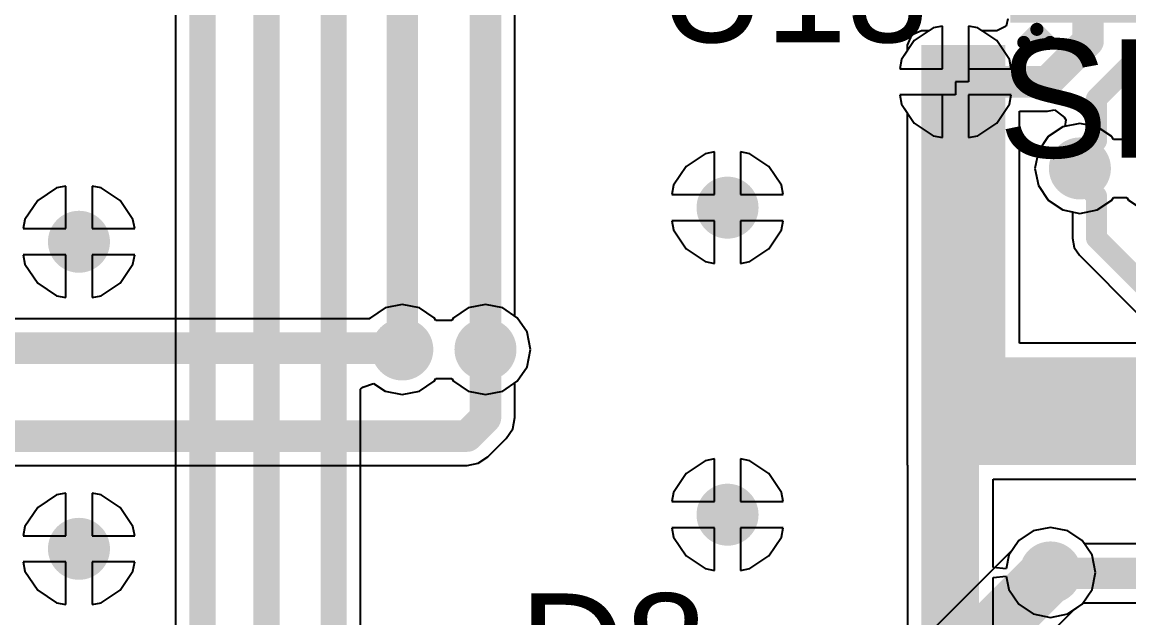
# Model space of a CAD drawing. Header units: millimetres. Extents: x -0.26 to 4.68, y -0.29 to 2.93.
# Drawn here: x 3.4824 to 3.9038, y 1.1367 to 1.3637 of the extents above; entities that cross this region are included whole.
import ezdxf

# ---------------------------------------------------------------- set-up
doc = ezdxf.new("R2010")
doc.units = ezdxf.units.MM
doc.header["$MEASUREMENT"] = 0
for name, color, linetype in [('BottomLayer', 5, 'Continuous'), ('BottomSolder', 6, 'Continuous'), ('TopLayer', 1, 'Continuous'), ('TopOverlay', 2, 'Continuous'), ('TopPaste', 8, 'Continuous'), ('TopSolder', 216, 'Continuous'), ('ViaHoleLayer', 16, 'Continuous')]:
    doc.layers.add(name, color=color, linetype=linetype)
doc.styles.add('Arial', font='arial.ttf', dxfattribs={"height": 0.2})

# ---------------------------------------------------------------- blocks, each defined once
blk = doc.blocks.new('24_QFN__4_4__25')
at = {"layer": 'TopLayer'}
for points in [[(-0.05512, 0.06004), (-0.05512, 0.0935), (-0.04331, 0.0935), (-0.04331, 0.06004)], [(-0.03543, 0.06004), (-0.03543, 0.0935), (-0.02362, 0.0935), (-0.02362, 0.06004)], [(-0.01575, 0.06004), (-0.01575, 0.0935), (-0.00394, 0.0935), (-0.00394, 0.06004)], [(0.00394, 0.06004), (0.00394, 0.0935), (0.01575, 0.0935), (0.01575, 0.06004)], [(0.02362, 0.06004), (0.02362, 0.0935), (0.03543, 0.0935), (0.03543, 0.06004)], [(0.04331, 0.06004), (0.04331, 0.0935), (0.05512, 0.0935), (0.05512, 0.06004)], [(-0.0935, 0.05512), (-0.06004, 0.05512), (-0.06004, 0.04331), (-0.0935, 0.04331)], [(0.06004, 0.05512), (0.0935, 0.05512), (0.0935, 0.04331), (0.06004, 0.04331)], [(-0.0502, -0.0502), (-0.0502, 0.0502), (0.0502, 0.0502), (0.0502, -0.0502)], [(-0.0935, 0.03543), (-0.06004, 0.03543), (-0.06004, 0.02362), (-0.0935, 0.02362)], [(0.06004, 0.03543), (0.0935, 0.03543), (0.0935, 0.02362), (0.06004, 0.02362)], [(-0.0935, 0.01575), (-0.06004, 0.01575), (-0.06004, 0.00394), (-0.0935, 0.00394)], [(0.06004, 0.01575), (0.0935, 0.01575), (0.0935, 0.00394), (0.06004, 0.00394)], [(-0.0935, -0.00394), (-0.06004, -0.00394), (-0.06004, -0.01575), (-0.0935, -0.01575)], [(0.06004, -0.00394), (0.0935, -0.00394), (0.0935, -0.01575), (0.06004, -0.01575)], [(-0.0935, -0.02362), (-0.06004, -0.02362), (-0.06004, -0.03543), (-0.0935, -0.03543)], [(0.06004, -0.02362), (0.0935, -0.02362), (0.0935, -0.03543), (0.06004, -0.03543)], [(-0.0935, -0.04331), (-0.06004, -0.04331), (-0.06004, -0.05512), (-0.0935, -0.05512)], [(0.06004, -0.04331), (0.0935, -0.04331), (0.0935, -0.05512), (0.06004, -0.05512)], [(-0.04331, -0.06004), (-0.04331, -0.0935), (-0.05512, -0.0935), (-0.05512, -0.06004)], [(-0.02362, -0.06004), (-0.02362, -0.0935), (-0.03543, -0.0935), (-0.03543, -0.06004)], [(-0.00394, -0.06004), (-0.00394, -0.0935), (-0.01575, -0.0935), (-0.01575, -0.06004)], [(0.01575, -0.06004), (0.01575, -0.0935), (0.00394, -0.0935), (0.00394, -0.06004)], [(0.03543, -0.06004), (0.03543, -0.0935), (0.02362, -0.0935), (0.02362, -0.06004)], [(0.05512, -0.06004), (0.05512, -0.0935), (0.04331, -0.0935), (0.04331, -0.06004)]]:
    blk.add_hatch(color=1, dxfattribs=at).paths.add_polyline_path(points)
at = {"layer": 'TopPaste'}
for points in [[(-0.05512, 0.06004), (-0.05512, 0.0935), (-0.04331, 0.0935), (-0.04331, 0.06004)], [(-0.03543, 0.06004), (-0.03543, 0.0935), (-0.02362, 0.0935), (-0.02362, 0.06004)], [(-0.01575, 0.06004), (-0.01575, 0.0935), (-0.00394, 0.0935), (-0.00394, 0.06004)], [(0.00394, 0.06004), (0.00394, 0.0935), (0.01575, 0.0935), (0.01575, 0.06004)], [(0.02362, 0.06004), (0.02362, 0.0935), (0.03543, 0.0935), (0.03543, 0.06004)], [(0.04331, 0.06004), (0.04331, 0.0935), (0.05512, 0.0935), (0.05512, 0.06004)], [(-0.0935, 0.05512), (-0.06004, 0.05512), (-0.06004, 0.04331), (-0.0935, 0.04331)], [(0.06004, 0.05512), (0.0935, 0.05512), (0.0935, 0.04331), (0.06004, 0.04331)], [(-0.0502, -0.0502), (-0.0502, 0.0502), (0.0502, 0.0502), (0.0502, -0.0502)], [(-0.0935, 0.03543), (-0.06004, 0.03543), (-0.06004, 0.02362), (-0.0935, 0.02362)], [(0.06004, 0.03543), (0.0935, 0.03543), (0.0935, 0.02362), (0.06004, 0.02362)], [(-0.0935, 0.01575), (-0.06004, 0.01575), (-0.06004, 0.00394), (-0.0935, 0.00394)], [(0.06004, 0.01575), (0.0935, 0.01575), (0.0935, 0.00394), (0.06004, 0.00394)], [(-0.0935, -0.00394), (-0.06004, -0.00394), (-0.06004, -0.01575), (-0.0935, -0.01575)], [(0.06004, -0.00394), (0.0935, -0.00394), (0.0935, -0.01575), (0.06004, -0.01575)], [(-0.0935, -0.02362), (-0.06004, -0.02362), (-0.06004, -0.03543), (-0.0935, -0.03543)], [(0.06004, -0.02362), (0.0935, -0.02362), (0.0935, -0.03543), (0.06004, -0.03543)], [(-0.0935, -0.04331), (-0.06004, -0.04331), (-0.06004, -0.05512), (-0.0935, -0.05512)], [(0.06004, -0.04331), (0.0935, -0.04331), (0.0935, -0.05512), (0.06004, -0.05512)], [(-0.04331, -0.06004), (-0.04331, -0.0935), (-0.05512, -0.0935), (-0.05512, -0.06004)], [(-0.02362, -0.06004), (-0.02362, -0.0935), (-0.03543, -0.0935), (-0.03543, -0.06004)], [(-0.00394, -0.06004), (-0.00394, -0.0935), (-0.01575, -0.0935), (-0.01575, -0.06004)], [(0.01575, -0.06004), (0.01575, -0.0935), (0.00394, -0.0935), (0.00394, -0.06004)], [(0.03543, -0.06004), (0.03543, -0.0935), (0.02362, -0.0935), (0.02362, -0.06004)], [(0.05512, -0.06004), (0.05512, -0.0935), (0.04331, -0.0935), (0.04331, -0.06004)]]:
    blk.add_hatch(color=8, dxfattribs=at).paths.add_polyline_path(points)
at = {"layer": 'TopSolder'}
for points in [[(-0.05912, 0.05604), (-0.05912, 0.0975), (-0.03931, 0.0975), (-0.03931, 0.05604)], [(-0.03943, 0.05604), (-0.03943, 0.0975), (-0.01962, 0.0975), (-0.01962, 0.05604)], [(-0.01975, 0.05604), (-0.01975, 0.0975), (0.00006, 0.0975), (0.00006, 0.05604)], [(-0.00006, 0.05604), (-0.00006, 0.0975), (0.01975, 0.0975), (0.01975, 0.05604)], [(0.01962, 0.05604), (0.01962, 0.0975), (0.03943, 0.0975), (0.03943, 0.05604)], [(0.03931, 0.05604), (0.03931, 0.0975), (0.05912, 0.0975), (0.05912, 0.05604)], [(-0.0975, 0.05912), (-0.05604, 0.05912), (-0.05604, 0.03931), (-0.0975, 0.03931)], [(0.05604, 0.05912), (0.0975, 0.05912), (0.0975, 0.03931), (0.05604, 0.03931)], [(-0.0542, -0.0542), (-0.0542, 0.0542), (0.0542, 0.0542), (0.0542, -0.0542)], [(-0.0975, 0.03943), (-0.05604, 0.03943), (-0.05604, 0.01962), (-0.0975, 0.01962)], [(0.05604, 0.03943), (0.0975, 0.03943), (0.0975, 0.01962), (0.05604, 0.01962)], [(-0.0975, 0.01975), (-0.05604, 0.01975), (-0.05604, -0.00006), (-0.0975, -0.00006)], [(0.05604, 0.01975), (0.0975, 0.01975), (0.0975, -0.00006), (0.05604, -0.00006)], [(-0.0975, 0.00006), (-0.05604, 0.00006), (-0.05604, -0.01975), (-0.0975, -0.01975)], [(0.05604, 0.00006), (0.0975, 0.00006), (0.0975, -0.01975), (0.05604, -0.01975)], [(-0.0975, -0.01962), (-0.05604, -0.01962), (-0.05604, -0.03943), (-0.0975, -0.03943)], [(0.05604, -0.01962), (0.0975, -0.01962), (0.0975, -0.03943), (0.05604, -0.03943)], [(-0.0975, -0.03931), (-0.05604, -0.03931), (-0.05604, -0.05912), (-0.0975, -0.05912)], [(0.05604, -0.03931), (0.0975, -0.03931), (0.0975, -0.05912), (0.05604, -0.05912)], [(-0.03931, -0.05604), (-0.03931, -0.0975), (-0.05912, -0.0975), (-0.05912, -0.05604)], [(-0.01962, -0.05604), (-0.01962, -0.0975), (-0.03943, -0.0975), (-0.03943, -0.05604)], [(0.00006, -0.05604), (0.00006, -0.0975), (-0.01975, -0.0975), (-0.01975, -0.05604)], [(0.01975, -0.05604), (0.01975, -0.0975), (-0.00006, -0.0975), (-0.00006, -0.05604)], [(0.03943, -0.05604), (0.03943, -0.0975), (0.01962, -0.0975), (0.01962, -0.05604)], [(0.05912, -0.05604), (0.05912, -0.0975), (0.03931, -0.0975), (0.03931, -0.05604)]]:
    blk.add_hatch(color=216, dxfattribs=at).paths.add_polyline_path(points)
at = {"layer": 'TopOverlay', "const_width": 0.005}
for points in [[(-0.08, 0.081), (-0.062, 0.081)], [(-0.08, 0.081), (-0.08, 0.064)], [(0.062, 0.081), (0.08, 0.081)], [(0.08, 0.081), (0.08, 0.064)], [(-0.105, 0.054), (-0.105, 0.044)], [(-0.105, 0.054), (-0.1, 0.049)], [(-0.1, 0.049), (-0.105, 0.044)], [(-0.08, -0.064), (-0.08, -0.081)], [(0.08, -0.064), (0.08, -0.081)], [(-0.08, -0.081), (-0.062, -0.081)], [(0.062, -0.081), (0.08, -0.081)]]:
    blk.add_lwpolyline(points, dxfattribs=at)
at = {"layer": 'TopOverlay', "const_width": 0.0025}
for points in [[(-0.08125, 0.081, 1), (-0.07875, 0.081, 1)], [(-0.08125, 0.081, 1), (-0.07875, 0.081, 1)], [(-0.06325, 0.081, 1), (-0.06075, 0.081, 1)], [(0.06075, 0.081, 1), (0.06325, 0.081, 1)], [(0.07875, 0.081, 1), (0.08125, 0.081, 1)], [(0.07875, 0.081, 1), (0.08125, 0.081, 1)], [(-0.08125, 0.064, 1), (-0.07875, 0.064, 1)], [(0.07875, 0.064, 1), (0.08125, 0.064, 1)], [(-0.10625, 0.054, 1), (-0.10375, 0.054, 1)], [(-0.10625, 0.054, 1), (-0.10375, 0.054, 1)], [(-0.10125, 0.049, 1), (-0.09875, 0.049, 1)], [(-0.10125, 0.049, 1), (-0.09875, 0.049, 1)], [(-0.10625, 0.044, 1), (-0.10375, 0.044, 1)], [(-0.10625, 0.044, 1), (-0.10375, 0.044, 1)], [(-0.08125, -0.064, 1), (-0.07875, -0.064, 1)], [(0.07875, -0.064, 1), (0.08125, -0.064, 1)], [(-0.08125, -0.081, 1), (-0.07875, -0.081, 1)], [(-0.08125, -0.081, 1), (-0.07875, -0.081, 1)], [(-0.06325, -0.081, 1), (-0.06075, -0.081, 1)], [(0.06075, -0.081, 1), (0.06325, -0.081, 1)], [(0.07875, -0.081, 1), (0.08125, -0.081, 1)], [(0.07875, -0.081, 1), (0.08125, -0.081, 1)]]:
    blk.add_lwpolyline(points, format="xyb", close=True, dxfattribs=at)

msp = doc.modelspace()

# ---------------------------------------------------------------- hatches: boundary and pattern name
at = {"layer": 'BottomLayer'}
h = msp.add_hatch(color=5, dxfattribs=at)
edge = h.paths.add_edge_path()
edge.add_arc((3.83782, 1.34095), 0.01181, 0, 360)
h = msp.add_hatch(color=5, dxfattribs=at)
edge = h.paths.add_edge_path()
edge.add_arc((3.8852, 1.30795), 0.01181, 0, 360)
h = msp.add_hatch(color=5, dxfattribs=at)
edge = h.paths.add_edge_path()
edge.add_arc((3.751, 1.293), 0.01181, 0, 360)
h = msp.add_hatch(color=5, dxfattribs=at)
edge = h.paths.add_edge_path()
edge.add_arc((3.504, 1.28), 0.01181, 0, 360)
h = msp.add_hatch(color=5, dxfattribs=at)
edge = h.paths.add_edge_path()
edge.add_arc((3.62714, 1.23895), 0.01181, 0, 360)
h = msp.add_hatch(color=5, dxfattribs=at)
edge = h.paths.add_edge_path()
edge.add_arc((3.65882, 1.23895), 0.01181, 0, 360)
h = msp.add_hatch(color=5, dxfattribs=at)
edge = h.paths.add_edge_path()
edge.add_arc((3.751, 1.176), 0.01181, 0, 360)
h = msp.add_hatch(color=5, dxfattribs=at)
edge = h.paths.add_edge_path()
edge.add_arc((3.504, 1.163), 0.01181, 0, 360)
h = msp.add_hatch(color=5, dxfattribs=at)
edge = h.paths.add_edge_path()
edge.add_arc((3.874, 1.154), 0.01181, 0, 360)
at = {"layer": 'BottomSolder'}
h = msp.add_hatch(color=6, dxfattribs=at)
edge = h.paths.add_edge_path()
edge.add_arc((3.83782, 1.34095), 0.00591, 0, 360)
h = msp.add_hatch(color=6, dxfattribs=at)
edge = h.paths.add_edge_path()
edge.add_arc((3.8852, 1.30795), 0.00591, 0, 360)
h = msp.add_hatch(color=6, dxfattribs=at)
edge = h.paths.add_edge_path()
edge.add_arc((3.751, 1.293), 0.00591, 0, 360)
h = msp.add_hatch(color=6, dxfattribs=at)
edge = h.paths.add_edge_path()
edge.add_arc((3.504, 1.28), 0.00591, 0, 360)
h = msp.add_hatch(color=6, dxfattribs=at)
edge = h.paths.add_edge_path()
edge.add_arc((3.62714, 1.23895), 0.00591, 0, 360)
h = msp.add_hatch(color=6, dxfattribs=at)
edge = h.paths.add_edge_path()
edge.add_arc((3.65882, 1.23895), 0.00591, 0, 360)
h = msp.add_hatch(color=6, dxfattribs=at)
edge = h.paths.add_edge_path()
edge.add_arc((3.751, 1.176), 0.00591, 0, 360)
h = msp.add_hatch(color=6, dxfattribs=at)
edge = h.paths.add_edge_path()
edge.add_arc((3.504, 1.163), 0.00591, 0, 360)
h = msp.add_hatch(color=6, dxfattribs=at)
edge = h.paths.add_edge_path()
edge.add_arc((3.874, 1.154), 0.00591, 0, 360)
at = {"layer": 'TopLayer'}
for points in [[(3.82482, 1.19495), (3.85682, 1.19495), (3.85682, 1.35495), (3.82482, 1.35495)], [(3.82482, 1.19495), (4.03482, 1.19495), (4.03482, 1.23595), (3.82482, 1.23595)]]:
    msp.add_hatch(color=1, dxfattribs=at).paths.add_polyline_path(points)
h = msp.add_hatch(color=1, dxfattribs=at)
edge = h.paths.add_edge_path()
edge.add_arc((3.83782, 1.34095), 0.01181, 0, 360)
h = msp.add_hatch(color=1, dxfattribs=at)
edge = h.paths.add_edge_path()
edge.add_arc((3.8852, 1.30795), 0.01181, 0, 360)
h = msp.add_hatch(color=1, dxfattribs=at)
edge = h.paths.add_edge_path()
edge.add_arc((3.751, 1.293), 0.01181, 0, 360)
h = msp.add_hatch(color=1, dxfattribs=at)
edge = h.paths.add_edge_path()
edge.add_arc((3.504, 1.28), 0.01181, 0, 360)
h = msp.add_hatch(color=1, dxfattribs=at)
edge = h.paths.add_edge_path()
edge.add_arc((3.62714, 1.23895), 0.01181, 0, 360)
h = msp.add_hatch(color=1, dxfattribs=at)
edge = h.paths.add_edge_path()
edge.add_arc((3.65882, 1.23895), 0.01181, 0, 360)
h = msp.add_hatch(color=1, dxfattribs=at)
edge = h.paths.add_edge_path()
edge.add_arc((3.751, 1.176), 0.01181, 0, 360)
h = msp.add_hatch(color=1, dxfattribs=at)
edge = h.paths.add_edge_path()
edge.add_arc((3.504, 1.163), 0.01181, 0, 360)
h = msp.add_hatch(color=1, dxfattribs=at)
edge = h.paths.add_edge_path()
edge.add_arc((3.874, 1.154), 0.01181, 0, 360)
at = {"layer": 'TopSolder'}
h = msp.add_hatch(color=216, dxfattribs=at)
edge = h.paths.add_edge_path()
edge.add_arc((3.83782, 1.34095), 0.00591, 0, 360)
h = msp.add_hatch(color=216, dxfattribs=at)
edge = h.paths.add_edge_path()
edge.add_arc((3.8852, 1.30795), 0.00591, 0, 360)
h = msp.add_hatch(color=216, dxfattribs=at)
edge = h.paths.add_edge_path()
edge.add_arc((3.751, 1.293), 0.00591, 0, 360)
h = msp.add_hatch(color=216, dxfattribs=at)
edge = h.paths.add_edge_path()
edge.add_arc((3.504, 1.28), 0.00591, 0, 360)
h = msp.add_hatch(color=216, dxfattribs=at)
edge = h.paths.add_edge_path()
edge.add_arc((3.62714, 1.23895), 0.00591, 0, 360)
h = msp.add_hatch(color=216, dxfattribs=at)
edge = h.paths.add_edge_path()
edge.add_arc((3.65882, 1.23895), 0.00591, 0, 360)
h = msp.add_hatch(color=216, dxfattribs=at)
edge = h.paths.add_edge_path()
edge.add_arc((3.751, 1.176), 0.00591, 0, 360)
h = msp.add_hatch(color=216, dxfattribs=at)
edge = h.paths.add_edge_path()
edge.add_arc((3.504, 1.163), 0.00591, 0, 360)
h = msp.add_hatch(color=216, dxfattribs=at)
edge = h.paths.add_edge_path()
edge.add_arc((3.874, 1.154), 0.00591, 0, 360)
at = {"layer": 'ViaHoleLayer'}
h = msp.add_hatch(color=16, dxfattribs=at)
edge = h.paths.add_edge_path()
edge.add_arc((3.83782, 1.34095), 0.00591, 0, 360)
h = msp.add_hatch(color=16, dxfattribs=at)
edge = h.paths.add_edge_path()
edge.add_arc((3.8852, 1.30795), 0.00591, 0, 360)
h = msp.add_hatch(color=16, dxfattribs=at)
edge = h.paths.add_edge_path()
edge.add_arc((3.751, 1.293), 0.00591, 0, 360)
h = msp.add_hatch(color=16, dxfattribs=at)
edge = h.paths.add_edge_path()
edge.add_arc((3.504, 1.28), 0.00591, 0, 360)
h = msp.add_hatch(color=16, dxfattribs=at)
edge = h.paths.add_edge_path()
edge.add_arc((3.62714, 1.23895), 0.00591, 0, 360)
h = msp.add_hatch(color=16, dxfattribs=at)
edge = h.paths.add_edge_path()
edge.add_arc((3.65882, 1.23895), 0.00591, 0, 360)
h = msp.add_hatch(color=16, dxfattribs=at)
edge = h.paths.add_edge_path()
edge.add_arc((3.751, 1.176), 0.00591, 0, 360)
h = msp.add_hatch(color=16, dxfattribs=at)
edge = h.paths.add_edge_path()
edge.add_arc((3.504, 1.163), 0.00591, 0, 360)
h = msp.add_hatch(color=16, dxfattribs=at)
edge = h.paths.add_edge_path()
edge.add_arc((3.874, 1.154), 0.00591, 0, 360)

# ---------------------------------------------------------------- linework, layer by layer
at = {"layer": 'BottomLayer'}
for p, q in [((3.82931, 1.36149), (3.8221, 1.35667)), ((3.83282, 1.36219), (3.82931, 1.36149)), ((3.83282, 1.34595), (3.83282, 1.36219)), ((3.84633, 1.36149), (3.84282, 1.36219)), ((3.84282, 1.36219), (3.84282, 1.34595)), ((3.85355, 1.35667), (3.84633, 1.36149)), ((3.8221, 1.35667), (3.81728, 1.34946)), ((3.85837, 1.34946), (3.85355, 1.35667)), ((3.81728, 1.34946), (3.81658, 1.34595)), ((3.85907, 1.34595), (3.85837, 1.34946)), ((3.81658, 1.34595), (3.83282, 1.34595)), ((3.84282, 1.34595), (3.85907, 1.34595)), ((3.83282, 1.33595), (3.81658, 1.33595)), ((3.81658, 1.33595), (3.81728, 1.33244)), ((3.81728, 1.33244), (3.8221, 1.32522)), ((3.83282, 1.3197), (3.83282, 1.33595)), ((3.85907, 1.33595), (3.84282, 1.33595)), ((3.84282, 1.33595), (3.84282, 1.3197)), ((3.85355, 1.32522), (3.85837, 1.33244)), ((3.85837, 1.33244), (3.85907, 1.33595)), ((3.8221, 1.32522), (3.82931, 1.3204)), ((3.84633, 1.3204), (3.85355, 1.32522)), ((3.87864, 1.32378), (3.87308, 1.32007)), ((3.8852, 1.32509), (3.87864, 1.32378)), ((3.89176, 1.32378), (3.8852, 1.32509)), ((3.89732, 1.32007), (3.89176, 1.32378)), ((3.90926, 1.32378), (3.9037, 1.32007)), ((3.82931, 1.3204), (3.83282, 1.3197)), ((3.84282, 1.3197), (3.84633, 1.3204)), ((3.87308, 1.32007), (3.86937, 1.31451)), ((3.89801, 1.31903), (3.89732, 1.32007)), ((3.9037, 1.32007), (3.90301, 1.31903)), ((3.90301, 1.31903), (3.89801, 1.31903)), ((3.74249, 1.31355), (3.73528, 1.30872)), ((3.746, 1.31424), (3.74249, 1.31355)), ((3.746, 1.298), (3.746, 1.31424)), ((3.75951, 1.31355), (3.756, 1.31424)), ((3.756, 1.31424), (3.756, 1.298)), ((3.76672, 1.30872), (3.75951, 1.31355)), ((3.86937, 1.31451), (3.86806, 1.30795)), ((3.73528, 1.30872), (3.73045, 1.30151)), ((3.77155, 1.30151), (3.76672, 1.30872)), ((3.86806, 1.30795), (3.86937, 1.30139)), ((3.49549, 1.30055), (3.48828, 1.29572)), ((3.499, 1.30124), (3.49549, 1.30055)), ((3.499, 1.285), (3.499, 1.30124)), ((3.51251, 1.30055), (3.509, 1.30124)), ((3.509, 1.30124), (3.509, 1.285)), ((3.51972, 1.29572), (3.51251, 1.30055)), ((3.73045, 1.30151), (3.72976, 1.298)), ((3.77224, 1.298), (3.77155, 1.30151)), ((3.86937, 1.30139), (3.87308, 1.29583)), ((3.48828, 1.29572), (3.48345, 1.28851)), ((3.52455, 1.28851), (3.51972, 1.29572)), ((3.72976, 1.298), (3.746, 1.298)), ((3.756, 1.298), (3.77224, 1.298)), ((3.87308, 1.29583), (3.87864, 1.29211)), ((3.87864, 1.29211), (3.88234, 1.29138)), ((3.88234, 1.29138), (3.88234, 1.28137)), ((3.48345, 1.28851), (3.48276, 1.285)), ((3.52524, 1.285), (3.52455, 1.28851)), ((3.746, 1.288), (3.72976, 1.288)), ((3.72976, 1.288), (3.73045, 1.28449)), ((3.746, 1.27176), (3.746, 1.288)), ((3.77224, 1.288), (3.756, 1.288)), ((3.756, 1.288), (3.756, 1.27176)), ((3.77155, 1.28449), (3.77224, 1.288)), ((3.48276, 1.285), (3.499, 1.285)), ((3.509, 1.285), (3.52524, 1.285)), ((3.73045, 1.28449), (3.73528, 1.27728)), ((3.76672, 1.27728), (3.77155, 1.28449)), ((3.88234, 1.28137), (3.88303, 1.27786)), ((3.73528, 1.27728), (3.74249, 1.27245)), ((3.75951, 1.27245), (3.76672, 1.27728)), ((3.88303, 1.27786), (3.88502, 1.27488)), ((3.499, 1.275), (3.48276, 1.275)), ((3.48276, 1.275), (3.48345, 1.27149)), ((3.499, 1.25876), (3.499, 1.275)), ((3.52524, 1.275), (3.509, 1.275)), ((3.509, 1.275), (3.509, 1.25876)), ((3.52455, 1.27149), (3.52524, 1.275)), ((3.88502, 1.27488), (3.90744, 1.25246)), ((3.48345, 1.27149), (3.48828, 1.26428)), ((3.51972, 1.26428), (3.52455, 1.27149)), ((3.74249, 1.27245), (3.746, 1.27176)), ((3.756, 1.27176), (3.75951, 1.27245)), ((3.48828, 1.26428), (3.49549, 1.25945)), ((3.51251, 1.25945), (3.51972, 1.26428)), ((3.49549, 1.25945), (3.499, 1.25876)), ((3.509, 1.25876), (3.51251, 1.25945)), ((3.62714, 1.25609), (3.62058, 1.25478)), ((3.6337, 1.25478), (3.62714, 1.25609)), ((3.65882, 1.25609), (3.65226, 1.25478)), ((3.66538, 1.25478), (3.65882, 1.25609)), ((3.62058, 1.25478), (3.61502, 1.25107)), ((3.63926, 1.25107), (3.6337, 1.25478)), ((3.65226, 1.25478), (3.6467, 1.25107)), ((3.67094, 1.25107), (3.66538, 1.25478)), ((3.61475, 1.25066), (3.47421, 1.25066)), ((3.61502, 1.25107), (3.61475, 1.25066)), ((3.63997, 1.25), (3.63926, 1.25107)), ((3.64599, 1.25), (3.63997, 1.25)), ((3.6467, 1.25107), (3.64599, 1.25)), ((3.67466, 1.24551), (3.67094, 1.25107)), ((3.67596, 1.23895), (3.67466, 1.24551)), ((3.67466, 1.23239), (3.67596, 1.23895)), ((3.67094, 1.22683), (3.67466, 1.23239)), ((3.67004, 1.22622), (3.67094, 1.22683)), ((3.67004, 1.21298), (3.67004, 1.22622)), ((3.66918, 1.20869), (3.67004, 1.21298)), ((3.67004, 1.21298), (3.67004, 1.21298)), ((3.66675, 1.20505), (3.66918, 1.20869)), ((3.65972, 1.19802), (3.66675, 1.20505)), ((3.66675, 1.20505), (3.66675, 1.20505)), ((3.65609, 1.19559), (3.65972, 1.19802)), ((3.746, 1.19724), (3.74249, 1.19655)), ((3.746, 1.181), (3.746, 1.19724)), ((3.75951, 1.19655), (3.756, 1.19724)), ((3.756, 1.19724), (3.756, 1.181)), ((3.47755, 1.19473), (3.65179, 1.19473)), ((3.65179, 1.19473), (3.65609, 1.19559)), ((3.65179, 1.19473), (3.65179, 1.19473)), ((3.74249, 1.19655), (3.73528, 1.19172)), ((3.76672, 1.19172), (3.75951, 1.19655)), ((3.73528, 1.19172), (3.73045, 1.18451)), ((3.77155, 1.18451), (3.76672, 1.19172)), ((3.73045, 1.18451), (3.72976, 1.181)), ((3.77224, 1.181), (3.77155, 1.18451)), ((3.49549, 1.18355), (3.48828, 1.17872)), ((3.499, 1.18424), (3.49549, 1.18355)), ((3.499, 1.168), (3.499, 1.18424)), ((3.51251, 1.18355), (3.509, 1.18424)), ((3.509, 1.18424), (3.509, 1.168)), ((3.51972, 1.17872), (3.51251, 1.18355)), ((3.72976, 1.181), (3.746, 1.181)), ((3.756, 1.181), (3.77224, 1.181)), ((3.48828, 1.17872), (3.48345, 1.17151)), ((3.52455, 1.17151), (3.51972, 1.17872)), ((3.48345, 1.17151), (3.48276, 1.168)), ((3.48276, 1.168), (3.499, 1.168)), ((3.509, 1.168), (3.52524, 1.168)), ((3.52524, 1.168), (3.52455, 1.17151)), ((3.746, 1.171), (3.72976, 1.171)), ((3.72976, 1.171), (3.73045, 1.16749)), ((3.746, 1.15476), (3.746, 1.171)), ((3.77224, 1.171), (3.756, 1.171)), ((3.756, 1.171), (3.756, 1.15476)), ((3.77155, 1.16749), (3.77224, 1.171)), ((3.86744, 1.16984), (3.86188, 1.16612)), ((3.874, 1.17114), (3.86744, 1.16984)), ((3.88056, 1.16984), (3.874, 1.17114)), ((3.88612, 1.16612), (3.88056, 1.16984)), ((3.73045, 1.16749), (3.73528, 1.16028)), ((3.76672, 1.16028), (3.77155, 1.16749)), ((3.86188, 1.16612), (3.85953, 1.1626)), ((3.88984, 1.16056), (3.88612, 1.16612)), ((3.73528, 1.16028), (3.74249, 1.15545)), ((3.75951, 1.15545), (3.76672, 1.16028)), ((3.85953, 1.1626), (3.79619, 1.09926)), ((3.89114, 1.154), (3.88984, 1.16056)), ((3.499, 1.158), (3.48276, 1.158)), ((3.48276, 1.158), (3.48345, 1.15449)), ((3.499, 1.14176), (3.499, 1.158)), ((3.52524, 1.158), (3.509, 1.158)), ((3.509, 1.158), (3.509, 1.14176)), ((3.52455, 1.15449), (3.52524, 1.158)), ((3.74249, 1.15545), (3.746, 1.15476)), ((3.756, 1.15476), (3.75951, 1.15545)), ((3.48345, 1.15449), (3.48828, 1.14728)), ((3.51972, 1.14728), (3.52455, 1.15449)), ((3.88984, 1.14744), (3.89114, 1.154)), ((3.48828, 1.14728), (3.49549, 1.14245)), ((3.51251, 1.14245), (3.51972, 1.14728)), ((3.88612, 1.14188), (3.88984, 1.14744)), ((3.49549, 1.14245), (3.499, 1.14176)), ((3.509, 1.14176), (3.51251, 1.14245)), ((3.81448, 1.07141), (3.8826, 1.13953)), ((3.8826, 1.13953), (3.88612, 1.14188))]:
    msp.add_line(p, q, dxfattribs=at)
for points, const_width in [([(3.8852, 1.30372), (3.8852, 1.30795)], 0.008), ([(3.8852, 1.30372), (3.89151, 1.29741)], 0.008), ([(3.89151, 1.28137), (3.89151, 1.29741)], 0.008), ([(3.89151, 1.28137), (3.91393, 1.25895)], 0.008), ([(3.46232, 1.23945), (3.62664, 1.23945)], 0.012), ([(3.62664, 1.23945), (3.62714, 1.23895)], 0.012), ([(3.65882, 1.21298), (3.65882, 1.23895)], 0.012), ([(3.65179, 1.20595), (3.65882, 1.21298)], 0.012), ([(3.46482, 1.20595), (3.65179, 1.20595)], 0.012), ([(3.80295, 1.08295), (3.874, 1.154)], 0.022)]:
    msp.add_lwpolyline(points, dxfattribs=dict(at, const_width=const_width))
for points, const_width in [([(3.8832, 1.30795, 1), (3.8872, 1.30795, 1)], 0.004), ([(3.8832, 1.30372, 1), (3.8872, 1.30372, 1)], 0.004), ([(3.8832, 1.30372, 1), (3.8872, 1.30372, 1)], 0.004), ([(3.88951, 1.29741, 1), (3.89351, 1.29741, 1)], 0.004), ([(3.88951, 1.29741, 1), (3.89351, 1.29741, 1)], 0.004), ([(3.88951, 1.28137, 1), (3.89351, 1.28137, 1)], 0.004), ([(3.88951, 1.28137, 1), (3.89351, 1.28137, 1)], 0.004), ([(3.62364, 1.23945, 1), (3.62964, 1.23945, 1)], 0.006), ([(3.62364, 1.23945, 1), (3.62964, 1.23945, 1)], 0.006), ([(3.62414, 1.23895, 1), (3.63014, 1.23895, 1)], 0.006), ([(3.65582, 1.23895, 1), (3.66182, 1.23895, 1)], 0.006), ([(3.65582, 1.21298, 1), (3.66182, 1.21298, 1)], 0.006), ([(3.65582, 1.21298, 1), (3.66182, 1.21298, 1)], 0.006), ([(3.64879, 1.20595, 1), (3.65479, 1.20595, 1)], 0.006), ([(3.64879, 1.20595, 1), (3.65479, 1.20595, 1)], 0.006), ([(3.8685, 1.154, 1), (3.8795, 1.154, 1)], 0.011)]:
    msp.add_lwpolyline(points, format="xyb", close=True, dxfattribs=dict(at, const_width=const_width))
at = {"layer": 'TopLayer'}
for p, q in [((3.5408, 1.44766), (3.5408, 1.073)), ((3.67004, 1.25167), (3.67004, 1.4433)), ((3.82931, 1.36149), (3.82762, 1.36036)), ((3.83282, 1.36219), (3.82931, 1.36149)), ((3.83282, 1.34595), (3.83282, 1.36219)), ((3.84633, 1.36149), (3.84282, 1.36219)), ((3.84282, 1.36219), (3.84282, 1.34095)), ((3.84803, 1.36036), (3.84633, 1.36149)), ((3.85717, 1.36217), (3.85357, 1.36036)), ((3.8577, 1.36498), (3.85717, 1.36217)), ((3.821, 1.35878), (3.81941, 1.35495)), ((3.82482, 1.36036), (3.821, 1.35878)), ((3.82762, 1.36036), (3.82482, 1.36036)), ((3.85357, 1.36036), (3.84803, 1.36036)), ((3.81941, 1.35495), (3.81941, 1.35265)), ((3.81728, 1.34946), (3.81658, 1.34595)), ((3.81941, 1.35265), (3.81728, 1.34946)), ((3.81658, 1.34595), (3.83282, 1.34595)), ((3.84282, 1.34095), (3.83782, 1.34095)), ((3.83782, 1.34095), (3.83782, 1.33595)), ((3.83782, 1.33595), (3.81658, 1.33595)), ((3.81658, 1.33595), (3.81728, 1.33244)), ((3.81728, 1.33244), (3.81941, 1.32925)), ((3.81941, 1.32925), (3.81941, 1.23595)), ((3.86223, 1.24136), (3.86223, 1.32973)), ((3.86223, 1.32973), (3.87282, 1.32973)), ((3.87282, 1.32973), (3.87547, 1.33026)), ((3.87282, 1.32973), (3.87282, 1.32973)), ((3.87547, 1.33026), (3.87915, 1.32743)), ((3.87864, 1.32378), (3.87308, 1.32007)), ((3.87944, 1.32394), (3.87864, 1.32378)), ((3.87915, 1.32743), (3.8798, 1.32641)), ((3.8798, 1.32641), (3.87944, 1.32394)), ((3.87308, 1.32007), (3.86937, 1.31451)), ((3.74249, 1.31355), (3.73528, 1.30872)), ((3.746, 1.31424), (3.74249, 1.31355)), ((3.746, 1.298), (3.746, 1.31424)), ((3.75951, 1.31355), (3.756, 1.31424)), ((3.756, 1.31424), (3.756, 1.298)), ((3.76672, 1.30872), (3.75951, 1.31355)), ((3.86937, 1.31451), (3.86806, 1.30795)), ((3.73528, 1.30872), (3.73045, 1.30151)), ((3.77155, 1.30151), (3.76672, 1.30872)), ((3.86806, 1.30795), (3.86937, 1.30139)), ((3.49549, 1.30055), (3.48828, 1.29572)), ((3.499, 1.30124), (3.49549, 1.30055)), ((3.499, 1.285), (3.499, 1.30124)), ((3.51251, 1.30055), (3.509, 1.30124)), ((3.509, 1.30124), (3.509, 1.285)), ((3.51972, 1.29572), (3.51251, 1.30055)), ((3.73045, 1.30151), (3.72976, 1.298)), ((3.77224, 1.298), (3.77155, 1.30151)), ((3.86937, 1.30139), (3.87308, 1.29583)), ((3.48828, 1.29572), (3.48345, 1.28851)), ((3.52455, 1.28851), (3.51972, 1.29572)), ((3.72976, 1.298), (3.746, 1.298)), ((3.756, 1.298), (3.77224, 1.298)), ((3.87308, 1.29583), (3.87864, 1.29211)), ((3.89176, 1.29211), (3.89732, 1.29583)), ((3.89732, 1.29583), (3.89801, 1.29686)), ((3.89801, 1.29686), (3.90301, 1.29686)), ((3.90301, 1.29686), (3.9037, 1.29583)), ((3.9037, 1.29583), (3.90926, 1.29211)), ((3.87864, 1.29211), (3.8852, 1.29081)), ((3.8852, 1.29081), (3.89176, 1.29211)), ((3.48345, 1.28851), (3.48276, 1.285)), ((3.52524, 1.285), (3.52455, 1.28851)), ((3.746, 1.288), (3.72976, 1.288)), ((3.72976, 1.288), (3.73045, 1.28449)), ((3.746, 1.27176), (3.746, 1.288)), ((3.77224, 1.288), (3.756, 1.288)), ((3.756, 1.288), (3.756, 1.27176)), ((3.77155, 1.28449), (3.77224, 1.288)), ((3.48276, 1.285), (3.499, 1.285)), ((3.509, 1.285), (3.52524, 1.285)), ((3.73045, 1.28449), (3.73528, 1.27728)), ((3.76672, 1.27728), (3.77155, 1.28449)), ((3.73528, 1.27728), (3.74249, 1.27245)), ((3.75951, 1.27245), (3.76672, 1.27728)), ((3.499, 1.275), (3.48276, 1.275)), ((3.48276, 1.275), (3.48345, 1.27149)), ((3.499, 1.25876), (3.499, 1.275)), ((3.52524, 1.275), (3.509, 1.275)), ((3.509, 1.275), (3.509, 1.25876)), ((3.52455, 1.27149), (3.52524, 1.275)), ((3.48345, 1.27149), (3.48828, 1.26428)), ((3.51972, 1.26428), (3.52455, 1.27149)), ((3.74249, 1.27245), (3.746, 1.27176)), ((3.756, 1.27176), (3.75951, 1.27245)), ((3.48828, 1.26428), (3.49549, 1.25945)), ((3.51251, 1.25945), (3.51972, 1.26428)), ((3.49549, 1.25945), (3.499, 1.25876)), ((3.509, 1.25876), (3.51251, 1.25945)), ((3.67094, 1.25107), (3.67004, 1.25167)), ((3.67466, 1.24551), (3.67094, 1.25107)), ((3.67596, 1.23895), (3.67466, 1.24551)), ((3.93355, 1.24136), (3.86223, 1.24136)), ((3.67466, 1.23239), (3.67596, 1.23895)), ((3.81941, 1.23595), (3.81941, 1.19495)), ((3.67094, 1.22683), (3.67466, 1.23239)), ((3.6337, 1.22311), (3.63926, 1.22683)), ((3.63926, 1.22683), (3.63997, 1.2279)), ((3.63997, 1.2279), (3.64599, 1.2279)), ((3.64599, 1.2279), (3.6467, 1.22683)), ((3.6467, 1.22683), (3.65226, 1.22311)), ((3.66538, 1.22311), (3.67094, 1.22683)), ((3.6112, 1.22382), (3.61215, 1.22457)), ((3.6112, 1.10037), (3.6112, 1.22382)), ((3.61215, 1.22457), (3.6162, 1.22604)), ((3.6162, 1.22604), (3.62058, 1.22311)), ((3.62058, 1.22311), (3.62714, 1.22181)), ((3.62714, 1.22181), (3.6337, 1.22311)), ((3.65226, 1.22311), (3.65882, 1.22181)), ((3.65882, 1.22181), (3.66538, 1.22311)), ((3.746, 1.19724), (3.74249, 1.19655)), ((3.746, 1.181), (3.746, 1.19724)), ((3.75951, 1.19655), (3.756, 1.19724)), ((3.756, 1.19724), (3.756, 1.181)), ((3.74249, 1.19655), (3.73528, 1.19172)), ((3.76672, 1.19172), (3.75951, 1.19655)), ((3.81941, 1.19495), (3.81951, 1.19471)), ((3.81951, 1.19471), (3.81951, 1.06195)), ((3.73528, 1.19172), (3.73045, 1.18451)), ((3.77155, 1.18451), (3.76672, 1.19172)), ((3.85214, 1.15588), (3.85214, 1.18954)), ((3.85214, 1.18954), (4.03482, 1.18954)), ((3.73045, 1.18451), (3.72976, 1.181)), ((3.77224, 1.181), (3.77155, 1.18451)), ((3.49549, 1.18355), (3.48828, 1.17872)), ((3.499, 1.18424), (3.49549, 1.18355)), ((3.499, 1.168), (3.499, 1.18424)), ((3.51251, 1.18355), (3.509, 1.18424)), ((3.509, 1.18424), (3.509, 1.168)), ((3.51972, 1.17872), (3.51251, 1.18355)), ((3.72976, 1.181), (3.746, 1.181)), ((3.756, 1.181), (3.77224, 1.181)), ((3.48828, 1.17872), (3.48345, 1.17151)), ((3.52455, 1.17151), (3.51972, 1.17872)), ((3.48345, 1.17151), (3.48276, 1.168)), ((3.48276, 1.168), (3.499, 1.168)), ((3.509, 1.168), (3.52524, 1.168)), ((3.52524, 1.168), (3.52455, 1.17151)), ((3.746, 1.171), (3.72976, 1.171)), ((3.72976, 1.171), (3.73045, 1.16749)), ((3.746, 1.15476), (3.746, 1.171)), ((3.77224, 1.171), (3.756, 1.171)), ((3.756, 1.171), (3.756, 1.15476)), ((3.77155, 1.16749), (3.77224, 1.171)), ((3.86744, 1.16984), (3.86188, 1.16612)), ((3.874, 1.17114), (3.86744, 1.16984)), ((3.88056, 1.16984), (3.874, 1.17114)), ((3.88612, 1.16612), (3.88056, 1.16984)), ((3.73045, 1.16749), (3.73528, 1.16028)), ((3.76672, 1.16028), (3.77155, 1.16749)), ((3.86188, 1.16612), (3.85816, 1.16056)), ((3.88697, 1.16485), (3.88612, 1.16612)), ((4.32346, 1.16485), (3.88697, 1.16485)), ((3.73528, 1.16028), (3.74249, 1.15545)), ((3.75951, 1.15545), (3.76672, 1.16028)), ((3.85816, 1.16056), (3.85714, 1.15539)), ((3.499, 1.158), (3.48276, 1.158)), ((3.48276, 1.158), (3.48345, 1.15449)), ((3.499, 1.14176), (3.499, 1.158)), ((3.52524, 1.158), (3.509, 1.158)), ((3.509, 1.158), (3.509, 1.14176)), ((3.52455, 1.15449), (3.52524, 1.158)), ((3.74249, 1.15545), (3.746, 1.15476)), ((3.756, 1.15476), (3.75951, 1.15545)), ((3.85714, 1.15539), (3.85214, 1.15588)), ((3.48345, 1.15449), (3.48828, 1.14728)), ((3.51972, 1.14728), (3.52455, 1.15449)), ((3.85214, 1.15212), (3.85714, 1.15261)), ((3.85214, 1.06871), (3.85214, 1.15212)), ((3.85714, 1.15261), (3.85816, 1.14744)), ((3.48828, 1.14728), (3.49549, 1.14245)), ((3.51251, 1.14245), (3.51972, 1.14728)), ((3.85816, 1.14744), (3.86188, 1.14188)), ((3.49549, 1.14245), (3.499, 1.14176)), ((3.509, 1.14176), (3.51251, 1.14245)), ((3.88612, 1.14188), (3.88648, 1.14241)), ((3.88648, 1.14241), (4.28729, 1.14241)), ((3.86188, 1.14188), (3.86744, 1.13816)), ((3.86744, 1.13816), (3.874, 1.13686)), ((3.874, 1.13686), (3.88056, 1.13816)), ((3.88056, 1.13816), (3.88612, 1.14188))]:
    msp.add_line(p, q, dxfattribs=at)
for points, const_width in [([(3.551, 1.073), (3.551, 1.61377)], 0.01), ([(3.57541, 1.09659), (3.57541, 1.61636)], 0.01), ([(3.601, 1.09615), (3.601, 1.61577)], 0.01), ([(3.62714, 1.23895), (3.62714, 1.4621)], 0.012), ([(3.65882, 1.23895), (3.65882, 1.44795)], 0.012), ([(3.88829, 1.35642), (3.88829, 1.38418)], 0.012), ([(3.87282, 1.34095), (3.88829, 1.35642)], 0.012), ([(3.89151, 1.33453), (3.90882, 1.35184)], 0.008), ([(3.83782, 1.34095), (3.87282, 1.34095)], 0.012), ([(3.89151, 1.31849), (3.89151, 1.33453)], 0.008), ([(3.83582, 1.06195), (3.83582, 1.21395)], 0.022), ([(3.874, 1.154), (3.87437, 1.15363)], 0.012), ([(3.87437, 1.15363), (4.33978, 1.15363)], 0.012)]:
    msp.add_lwpolyline(points, dxfattribs=dict(at, const_width=const_width))
for points, const_width in [([(3.88529, 1.35642, 1), (3.89129, 1.35642, 1)], 0.006), ([(3.88529, 1.35642, 1), (3.89129, 1.35642, 1)], 0.006), ([(3.83482, 1.34095, 1), (3.84082, 1.34095, 1)], 0.006), ([(3.86982, 1.34095, 1), (3.87582, 1.34095, 1)], 0.006), ([(3.86982, 1.34095, 1), (3.87582, 1.34095, 1)], 0.006), ([(3.88951, 1.33453, 1), (3.89351, 1.33453, 1)], 0.004), ([(3.88951, 1.33453, 1), (3.89351, 1.33453, 1)], 0.004), ([(3.88951, 1.31849, 1), (3.89351, 1.31849, 1)], 0.004), ([(3.62414, 1.23895, 1), (3.63014, 1.23895, 1)], 0.006), ([(3.65582, 1.23895, 1), (3.66182, 1.23895, 1)], 0.006), ([(3.83032, 1.21395, 1), (3.84132, 1.21395, 1)], 0.011), ([(3.871, 1.154, 1), (3.877, 1.154, 1)], 0.006), ([(3.87137, 1.15363, 1), (3.87737, 1.15363, 1)], 0.006), ([(3.87137, 1.15363, 1), (3.87737, 1.15363, 1)], 0.006)]:
    msp.add_lwpolyline(points, format="xyb", close=True, dxfattribs=dict(at, const_width=const_width))

# ---------------------------------------------------------------- block references
at = {"rotation": 90}
msp.add_blockref('24_QFN__4_4__25', (3.91782, 1.46095), dxfattribs=at)

# ---------------------------------------------------------------- texts
at = {"layer": 'TopOverlay', "style": 'Arial'}
for s, height, p in [('U13', 0.04, (3.72502, 1.35601)), ('SB2', 0.045, (3.85406, 1.31211))]:
    msp.add_text(s, height=height, dxfattribs=at).set_placement(p)
msp.add_text('D8', height=0.04, rotation=360, dxfattribs=at).set_placement((3.67168, 1.10601))

doc.saveas('drawing.dxf')
